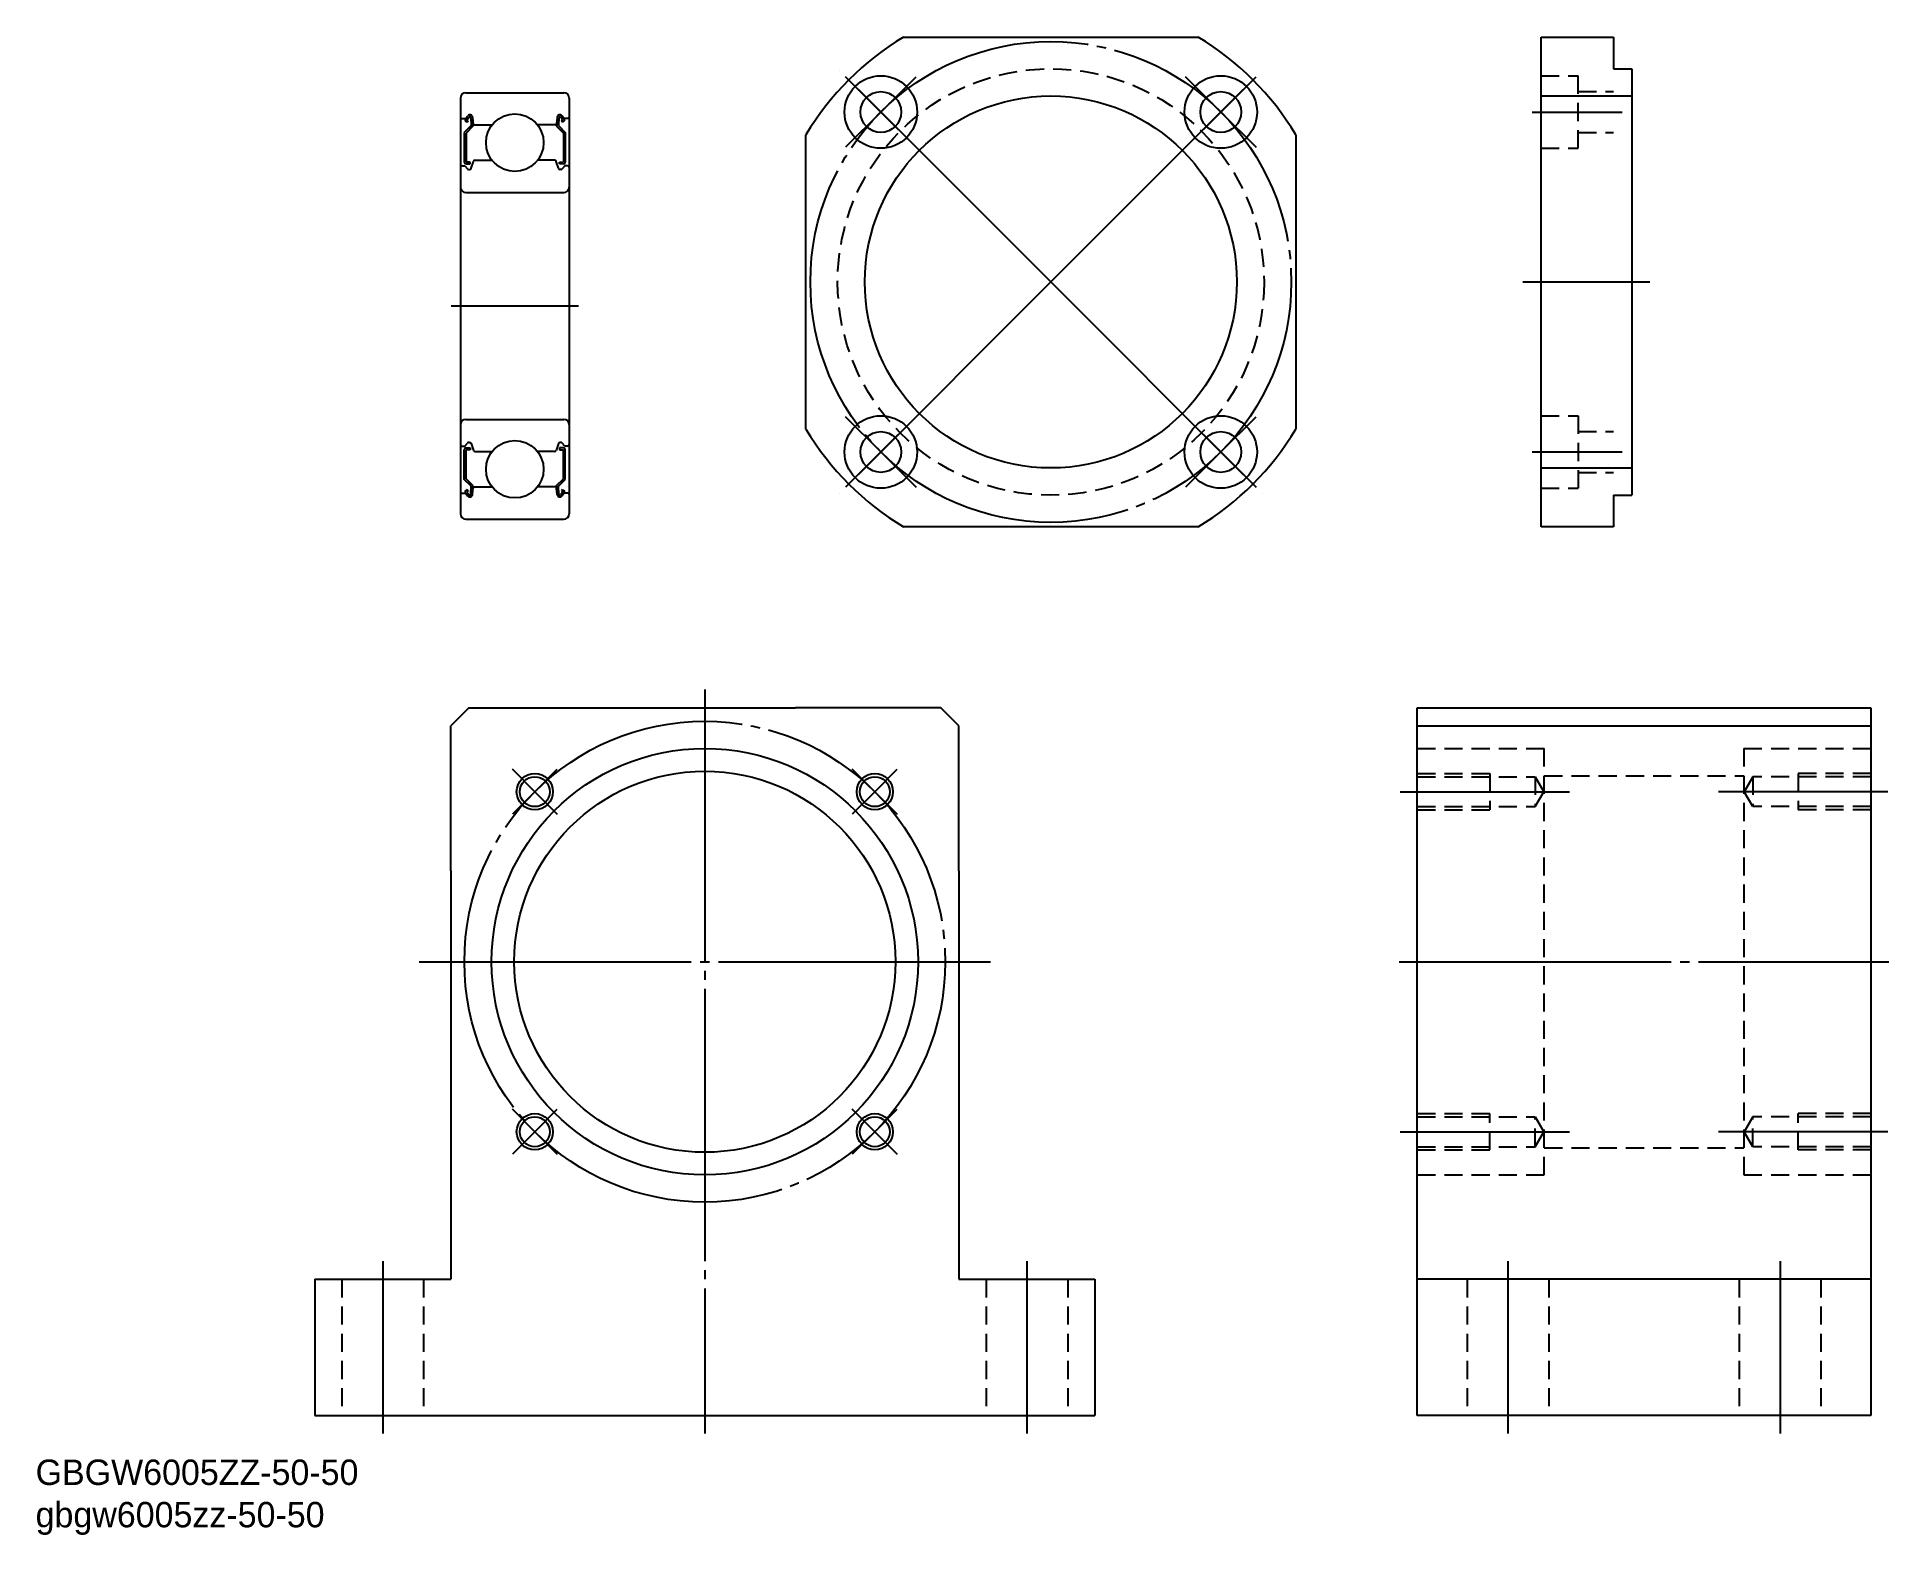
# Model space of a CAD drawing. Extents: x -158 to 46, y -41 to 124.
import ezdxf

# ---------------------------------------------------------------- set-up
doc = ezdxf.new("R2010")
doc.units = 0
doc.linetypes.add('CENTER', pattern=[33, 30, -1, 1, -1])
doc.linetypes.add('DASHED', pattern=[3, 2, -1])
doc.layers.get('0').update_dxf_attribs({"linetype": 'CONTINUOUS'})
doc.layers.add('CENTER', color=7, linetype='CONTINUOUS')

# ---------------------------------------------------------------- blocks, each defined once
blk = doc.blocks.new('*U2')
at = {"linetype": 'CONTINUOUS'}
for s, p in [('GBGW6005ZZ-50-50', (-157.84, -35.17)), ('gbgw6005zz-50-50', (-157.84, -39.84))]:
    blk.add_text(s, height=2.8, dxfattribs=at).set_placement(p)

msp = doc.modelspace()

# ---------------------------------------------------------------- linework, layer by layer
at = {"color": 7, "linetype": 'CONTINUOUS'}
for p, q in [((-62.17, 124.42), (-29.72, 124.42)), ((8.09, 70.42), (8.09, 124.42)), ((8.09, 124.42), (16.09, 124.42)), ((16.09, 124.42), (16.09, 120.92)), ((16.09, 120.92), (18.09, 120.92)), ((18.09, 120.92), (18.09, 73.92)), ((8.09, 117.92), (18.09, 117.92)), ((-72.94, 81.19), (-72.94, 113.64)), ((-18.94, 113.64), (-18.94, 81.19)), ((8.09, 76.92), (18.09, 76.92)), ((16.09, 73.92), (18.09, 73.92)), ((16.09, 73.92), (16.09, 70.42)), ((-29.72, 70.42), (-62.17, 70.42)), ((16.09, 70.42), (8.09, 70.42)), ((-110.08, 50.5), (-112.08, 48.5)), ((-110.08, 50.5), (-94.08, 50.5)), ((-94.08, 50.5), (-74.08, 50.5)), ((-58.08, 50.5), (-74.08, 50.5)), ((-56.08, 48.5), (-58.08, 50.5)), ((-5.56, -27.5), (-5.56, 50.5)), ((-5.56, -27.5), (-5.56, 50.5)), ((-5.56, 50.5), (44.44, 50.5)), ((44.44, 50.5), (44.44, -27.5)), ((-112.08, 32.5), (-112.08, 48.5)), ((-56.08, 32.5), (-56.08, 48.5)), ((-5.56, 48.5), (44.44, 48.5)), ((-112.08, 32.5), (-112.08, -12.5)), ((-56.08, 32.5), (-56.08, -12.5)), ((-127.08, -12.5), (-112.08, -12.5)), ((-127.08, -12.5), (-127.08, -27.5)), ((-56.08, -12.5), (-41.08, -12.5)), ((-41.08, -12.5), (-41.08, -27.5)), ((44.44, -12.5), (-5.56, -12.5)), ((-127.08, -27.5), (-41.08, -27.5)), ((44.44, -27.5), (-5.56, -27.5))]:
    msp.add_line(p, q, dxfattribs=at)
at = {"color": 3, "linetype": 'DASHED'}
for p, q in [((8.09, 120.15), (12.19, 120.15)), ((12.19, 112.15), (12.19, 120.15)), ((12.19, 118.4), (16.09, 118.4)), ((12.19, 113.9), (16.09, 113.9)), ((8.09, 112.15), (12.19, 112.15)), ((8.09, 82.68), (12.19, 82.68)), ((12.19, 82.68), (12.19, 74.68)), ((12.19, 80.93), (16.09, 80.93)), ((12.19, 76.43), (16.09, 76.43)), ((8.09, 74.68), (12.19, 74.68)), ((-5.56, 46), (8.44, 46)), ((8.44, -1), (8.44, 46)), ((30.44, 46), (44.44, 46)), ((30.44, 46), (30.44, -1)), ((-5.56, 43.24), (2.44, 43.24)), ((-5.56, 42.89), (7.44, 42.89)), ((2.44, 43.24), (2.44, 39.24)), ((7.44, 42.89), (7.44, 39.59)), ((7.44, 42.89), (8.39, 41.24)), ((8.44, 43), (30.44, 43)), ((31.44, 42.89), (30.49, 41.24)), ((31.44, 42.89), (31.44, 39.59)), ((44.44, 42.89), (31.44, 42.89)), ((36.44, 43.24), (36.44, 39.24)), ((44.44, 43.24), (36.44, 43.24)), ((7.44, 39.59), (8.39, 41.24)), ((31.44, 39.59), (30.49, 41.24)), ((-5.56, 39.59), (7.44, 39.59)), ((-5.56, 39.24), (2.44, 39.24)), ((44.44, 39.59), (31.44, 39.59)), ((44.44, 39.24), (36.44, 39.24)), ((-5.56, 5.76), (2.44, 5.76)), ((-5.56, 5.41), (7.44, 5.41)), ((2.44, 1.76), (2.44, 5.76)), ((7.44, 2.11), (7.44, 5.41)), ((7.44, 5.41), (8.39, 3.76)), ((31.44, 5.41), (30.49, 3.76)), ((31.44, 2.11), (31.44, 5.41)), ((44.44, 5.41), (31.44, 5.41)), ((36.44, 1.76), (36.44, 5.76)), ((44.44, 5.76), (36.44, 5.76)), ((-5.56, 2.11), (7.44, 2.11)), ((7.44, 2.11), (8.39, 3.76)), ((31.44, 2.11), (30.49, 3.76)), ((44.44, 2.11), (31.44, 2.11)), ((-5.56, 1.76), (2.44, 1.76)), ((8.44, 2), (30.44, 2)), ((44.44, 1.76), (36.44, 1.76)), ((-5.56, -1), (8.44, -1)), ((30.44, -1), (44.44, -1)), ((-124.08, -12.5), (-124.08, -27.5)), ((-115.08, -12.5), (-115.08, -27.5)), ((-53.08, -12.5), (-53.08, -27.5)), ((-44.08, -12.5), (-44.08, -27.5)), ((-0.06, -12.5), (-0.06, -27.5)), ((8.94, -12.5), (8.94, -27.5)), ((29.94, -12.5), (29.94, -27.5)), ((38.94, -12.5), (38.94, -27.5))]:
    msp.add_line(p, q, dxfattribs=at)
for p, q in [((-111.02, 117.68), (-111.02, 71.88)), ((-110.42, 118.28), (-99.62, 118.28)), ((-99.02, 117.68), (-99.02, 71.88)), ((-110.92, 115.43), (-110.46, 115.43)), ((-109.84, 114.66), (-110.59, 113.91)), ((-110.46, 115.43), (-110.21, 115.73)), ((-110.29, 115.02), (-110.44, 115.15)), ((-109.64, 114.58), (-110.39, 113.83)), ((-110.31, 115.3), (-110.06, 115.6)), ((-110.16, 115.17), (-110.31, 115.3)), ((-110.29, 115.02), (-110.16, 115.17)), ((-109.88, 115.54), (-109.84, 114.66)), ((-109.69, 115.56), (-109.62, 114.82)), ((-109.64, 115.05), (-109.64, 114.58)), ((-109.52, 114.73), (-107.53, 114.73)), ((-100.53, 114.73), (-102.52, 114.73)), ((-100.36, 115.56), (-100.43, 114.82)), ((-100.41, 115.05), (-100.41, 114.58)), ((-100.41, 114.58), (-99.66, 113.83)), ((-100.16, 115.54), (-100.21, 114.66)), ((-100.21, 114.66), (-99.46, 113.91)), ((-99.74, 115.3), (-99.99, 115.6)), ((-99.89, 115.17), (-99.74, 115.3)), ((-99.76, 115.02), (-99.89, 115.17)), ((-99.58, 115.43), (-99.83, 115.73)), ((-99.76, 115.02), (-99.61, 115.15)), ((-99.12, 115.43), (-99.58, 115.43)), ((-110.59, 113.91), (-110.59, 110.63)), ((-110.39, 113.83), (-110.39, 110.63)), ((-99.66, 113.83), (-99.66, 110.63)), ((-99.46, 113.91), (-99.46, 110.63)), ((-110.82, 110.23), (-110.52, 110.23)), ((-110.52, 110.23), (-110.25, 109.9)), ((-109.94, 110.63), (-110.39, 110.63)), ((-110.39, 110.43), (-109.94, 110.43)), ((-109.94, 110.43), (-109.94, 110.63)), ((-109.84, 109.96), (-109.57, 110.7)), ((-109.39, 110.83), (-107.53, 110.83)), ((-100.66, 110.83), (-102.52, 110.83)), ((-100.21, 109.96), (-100.47, 110.7)), ((-100.11, 110.43), (-100.11, 110.63)), ((-100.11, 110.63), (-99.66, 110.63)), ((-99.66, 110.43), (-100.11, 110.43)), ((-99.52, 110.23), (-99.8, 109.9)), ((-99.22, 110.23), (-99.52, 110.23)), ((-110.1, 109.83), (-110.03, 109.83)), ((-99.95, 109.83), (-100.02, 109.83)), ((-110.42, 107.28), (-99.62, 107.28)), ((-110.42, 82.28), (-99.62, 82.28)), ((-110.52, 79.33), (-110.25, 79.66)), ((-110.1, 79.73), (-110.03, 79.73)), ((-99.95, 79.73), (-100.02, 79.73)), ((-99.52, 79.33), (-99.8, 79.66)), ((-110.82, 79.33), (-110.52, 79.33)), ((-110.59, 75.65), (-110.59, 78.93)), ((-110.39, 79.13), (-109.94, 79.13)), ((-110.39, 75.73), (-110.39, 78.93)), ((-109.94, 78.93), (-110.39, 78.93)), ((-109.94, 79.13), (-109.94, 78.93)), ((-109.84, 79.6), (-109.57, 78.86)), ((-109.39, 78.73), (-107.53, 78.73)), ((-100.66, 78.73), (-102.52, 78.73)), ((-100.21, 79.6), (-100.47, 78.86)), ((-100.11, 79.13), (-100.11, 78.93)), ((-99.66, 79.13), (-100.11, 79.13)), ((-100.11, 78.93), (-99.66, 78.93)), ((-99.66, 75.73), (-99.66, 78.93)), ((-99.22, 79.33), (-99.52, 79.33)), ((-99.46, 75.65), (-99.46, 78.93)), ((-109.84, 74.9), (-110.59, 75.65)), ((-109.64, 74.98), (-110.39, 75.73)), ((-100.41, 74.98), (-99.66, 75.73)), ((-100.21, 74.9), (-99.46, 75.65)), ((-110.92, 74.13), (-110.46, 74.13)), ((-110.46, 74.13), (-110.21, 73.83)), ((-110.29, 74.54), (-110.44, 74.41)), ((-110.16, 74.39), (-110.31, 74.26)), ((-110.31, 74.26), (-110.06, 73.96)), ((-110.29, 74.54), (-110.16, 74.39)), ((-109.88, 74.02), (-109.84, 74.9)), ((-109.69, 74), (-109.62, 74.74)), ((-109.64, 74.51), (-109.64, 74.98)), ((-109.52, 74.83), (-107.53, 74.83)), ((-100.53, 74.83), (-102.52, 74.83)), ((-100.36, 74), (-100.43, 74.74)), ((-100.41, 74.51), (-100.41, 74.98)), ((-100.16, 74.02), (-100.21, 74.9)), ((-99.74, 74.26), (-99.99, 73.96)), ((-99.76, 74.54), (-99.89, 74.39)), ((-99.89, 74.39), (-99.74, 74.26)), ((-99.58, 74.13), (-99.83, 73.83)), ((-99.76, 74.54), (-99.61, 74.41)), ((-99.12, 74.13), (-99.58, 74.13)), ((-110.42, 71.28), (-99.62, 71.28)), ((-107.52, 71.28), (-107.52, 71.28)), ((-105.02, 71.28), (-105.02, 71.28))]:
    msp.add_line(p, q)
msp.add_circle((-45.94, 97.42), 23.5, dxfattribs=at)
at = {"color": 7, "linetype": 'CONTINUOUS'}
for centre, radius in [((-64.68, 116.15), 4), ((-64.68, 116.15), 2.25), ((-27.21, 116.15), 4), ((-27.21, 116.15), 2.25), ((-45.94, 97.42), 20.5), ((-64.68, 78.68), 4), ((-27.21, 78.68), 4), ((-64.68, 78.68), 2.25), ((-27.21, 78.68), 2.25), ((-84.08, 22.5), 23.5), ((-84.08, 22.5), 21), ((-102.82, 41.24), 1.65), ((-65.34, 41.24), 1.65), ((-102.82, 3.76), 1.65), ((-65.34, 3.76), 1.65)]:
    msp.add_circle(centre, radius, dxfattribs=at)
for centre in [(-105.02, 112.78), (-105.02, 76.78)]:
    msp.add_circle(centre, 3.17)
at = {"color": 3, "linetype": 'CONTINUOUS'}
for centre in [(-102.82, 41.24), (-65.34, 41.24), (-102.82, 3.76), (-65.34, 3.76)]:
    msp.add_circle(centre, 2, dxfattribs=at)
at = {"color": 7, "linetype": 'CONTINUOUS'}
for start, end in [(121.0027, 148.9973), (31.0027, 58.9973), (211.0027, 238.9973), (301.0027, 328.9973)]:
    msp.add_arc((-45.94, 97.42), 31.5, start, end, dxfattribs=at)
for centre, radius, start, end in [((-110.42, 117.68), 0.6, 90, 180), ((-99.62, 117.68), 0.6, 0, 90), ((-110.92, 115.53), 0.1, 180, 270), ((-110.31, 115.3), 0.2, 140.0012, 230.0863), ((-109.98, 115.54), 0.3, 4.9967, 140.0012), ((-109.98, 115.54), 0.1, 2.8198, 140.0023), ((-109.52, 114.83), 0.1, 184.9967, 270), ((-100.53, 114.83), 0.1, 270, 355.0033), ((-100.06, 115.54), 0.3, 39.9988, 175.0033), ((-100.06, 115.54), 0.1, 39.9977, 177.1802), ((-99.74, 115.3), 0.2, 309.9137, 39.9988), ((-99.12, 115.53), 0.1, 270, 0), ((-110.82, 110.03), 0.2, 90, 180), ((-110.39, 110.63), 0.2, 180, 270), ((-109.39, 110.63), 0.2, 90, 159.9921), ((-100.66, 110.63), 0.2, 20.0079, 90), ((-99.66, 110.63), 0.2, 270, 0), ((-99.22, 110.03), 0.2, 0, 90), ((-110.1, 110.03), 0.2, 219.9945, 270), ((-110.03, 110.03), 0.2, 270, 339.9921), ((-100.02, 110.03), 0.2, 200.0079, 270), ((-99.95, 110.03), 0.2, 270, 320.0055), ((-110.42, 107.88), 0.6, 180, 270), ((-99.62, 107.88), 0.6, 270, 0), ((-110.42, 81.68), 0.6, 90, 180), ((-99.62, 81.68), 0.6, 0, 90), ((-110.1, 79.53), 0.2, 90, 140.0055), ((-110.03, 79.53), 0.2, 20.0079, 90), ((-100.02, 79.53), 0.2, 90, 159.9921), ((-99.95, 79.53), 0.2, 39.9945, 90), ((-110.82, 79.53), 0.2, 180, 270), ((-110.39, 78.93), 0.2, 90, 180), ((-109.39, 78.93), 0.2, 200.0079, 270), ((-100.66, 78.93), 0.2, 270, 339.9921), ((-99.66, 78.93), 0.2, 0, 90), ((-99.22, 79.53), 0.2, 270, 0), ((-110.92, 74.03), 0.1, 90, 180), ((-110.31, 74.26), 0.2, 129.9137, 219.9988), ((-109.98, 74.03), 0.3, 219.9988, 355.0033), ((-109.98, 74.03), 0.1, 219.9977, 357.1802), ((-109.52, 74.73), 0.1, 90, 175.0033), ((-100.53, 74.73), 0.1, 4.9967, 90), ((-100.06, 74.03), 0.3, 184.9967, 320.0012), ((-100.06, 74.03), 0.1, 182.8198, 320.0023), ((-99.74, 74.26), 0.2, 320.0012, 50.0863), ((-99.12, 74.03), 0.1, 0, 90), ((-110.42, 71.88), 0.6, 180, 270), ((-99.62, 71.88), 0.6, 270, 0)]:
    msp.add_arc(centre, radius, start, end)
at = {"layer": 'CENTER', "color": 1, "linetype": 'CENTER'}
for p, q in [((-45.94, 97.42), (-69.28, 120.75)), ((-45.94, 97.42), (-22.61, 120.75)), ((-64.68, 116.15), (-68.57, 120.04)), ((-64.68, 116.15), (-60.79, 120.04)), ((-27.21, 116.15), (-31.09, 120.04)), ((-27.21, 116.15), (-23.32, 120.04)), ((-64.68, 116.15), (-68.57, 112.27)), ((-64.68, 116.15), (-60.79, 112.27)), ((-27.21, 116.15), (-31.09, 112.27)), ((-27.21, 116.15), (-23.32, 112.27)), ((7.13, 116.15), (17.05, 116.15)), ((-45.94, 97.42), (-69.28, 74.08)), ((-45.94, 97.42), (-22.61, 74.08)), ((6.09, 97.42), (20.09, 97.42)), ((-112.02, 94.78), (-98.02, 94.78)), ((-64.68, 78.68), (-68.57, 82.57)), ((-64.68, 78.68), (-60.79, 82.57)), ((-27.21, 78.68), (-31.09, 82.57)), ((-27.21, 78.68), (-23.32, 82.57)), ((-64.68, 78.68), (-68.57, 74.79)), ((-64.68, 78.68), (-60.79, 74.79)), ((-27.21, 78.68), (-31.09, 74.79)), ((-27.21, 78.68), (-23.32, 74.79)), ((7.13, 78.68), (17.05, 78.68)), ((-84.08, 52.5), (-84.08, -29.5)), ((-102.82, 41.24), (-105.29, 43.72)), ((-102.82, 41.24), (-100.34, 43.72)), ((-65.34, 41.24), (-67.82, 43.72)), ((-65.34, 41.24), (-62.87, 43.72)), ((-102.82, 41.24), (-105.29, 38.77)), ((-102.82, 41.24), (-100.34, 38.77)), ((-65.34, 41.24), (-67.82, 38.77)), ((-65.34, 41.24), (-62.87, 38.77)), ((-7.42, 41.24), (11.23, 41.24)), ((46.3, 41.24), (27.65, 41.24)), ((-115.58, 22.5), (-52.58, 22.5)), ((-7.56, 22.5), (46.44, 22.5)), ((-102.82, 3.76), (-105.29, 6.24)), ((-102.82, 3.76), (-100.34, 6.24)), ((-65.34, 3.76), (-67.82, 6.24)), ((-65.34, 3.76), (-62.87, 6.24)), ((-102.82, 3.76), (-105.29, 1.29)), ((-102.82, 3.76), (-100.34, 1.29)), ((-65.34, 3.76), (-67.82, 1.29)), ((-65.34, 3.76), (-62.87, 1.29)), ((-7.42, 3.76), (11.23, 3.76)), ((46.3, 3.76), (27.65, 3.76)), ((-119.58, -10.5), (-119.58, -29.5)), ((-48.58, -10.5), (-48.58, -29.5)), ((4.44, -10.5), (4.44, -29.5)), ((34.44, -10.5), (34.44, -29.5))]:
    msp.add_line(p, q, dxfattribs=at)
for centre in [(-45.94, 97.42), (-84.08, 22.5)]:
    msp.add_circle(centre, 26.5, dxfattribs=at)

# ---------------------------------------------------------------- block references
at = {"linetype": 'CONTINUOUS'}
msp.add_blockref('*U2', (0, 0), dxfattribs=at)

doc.saveas('drawing.dxf')
